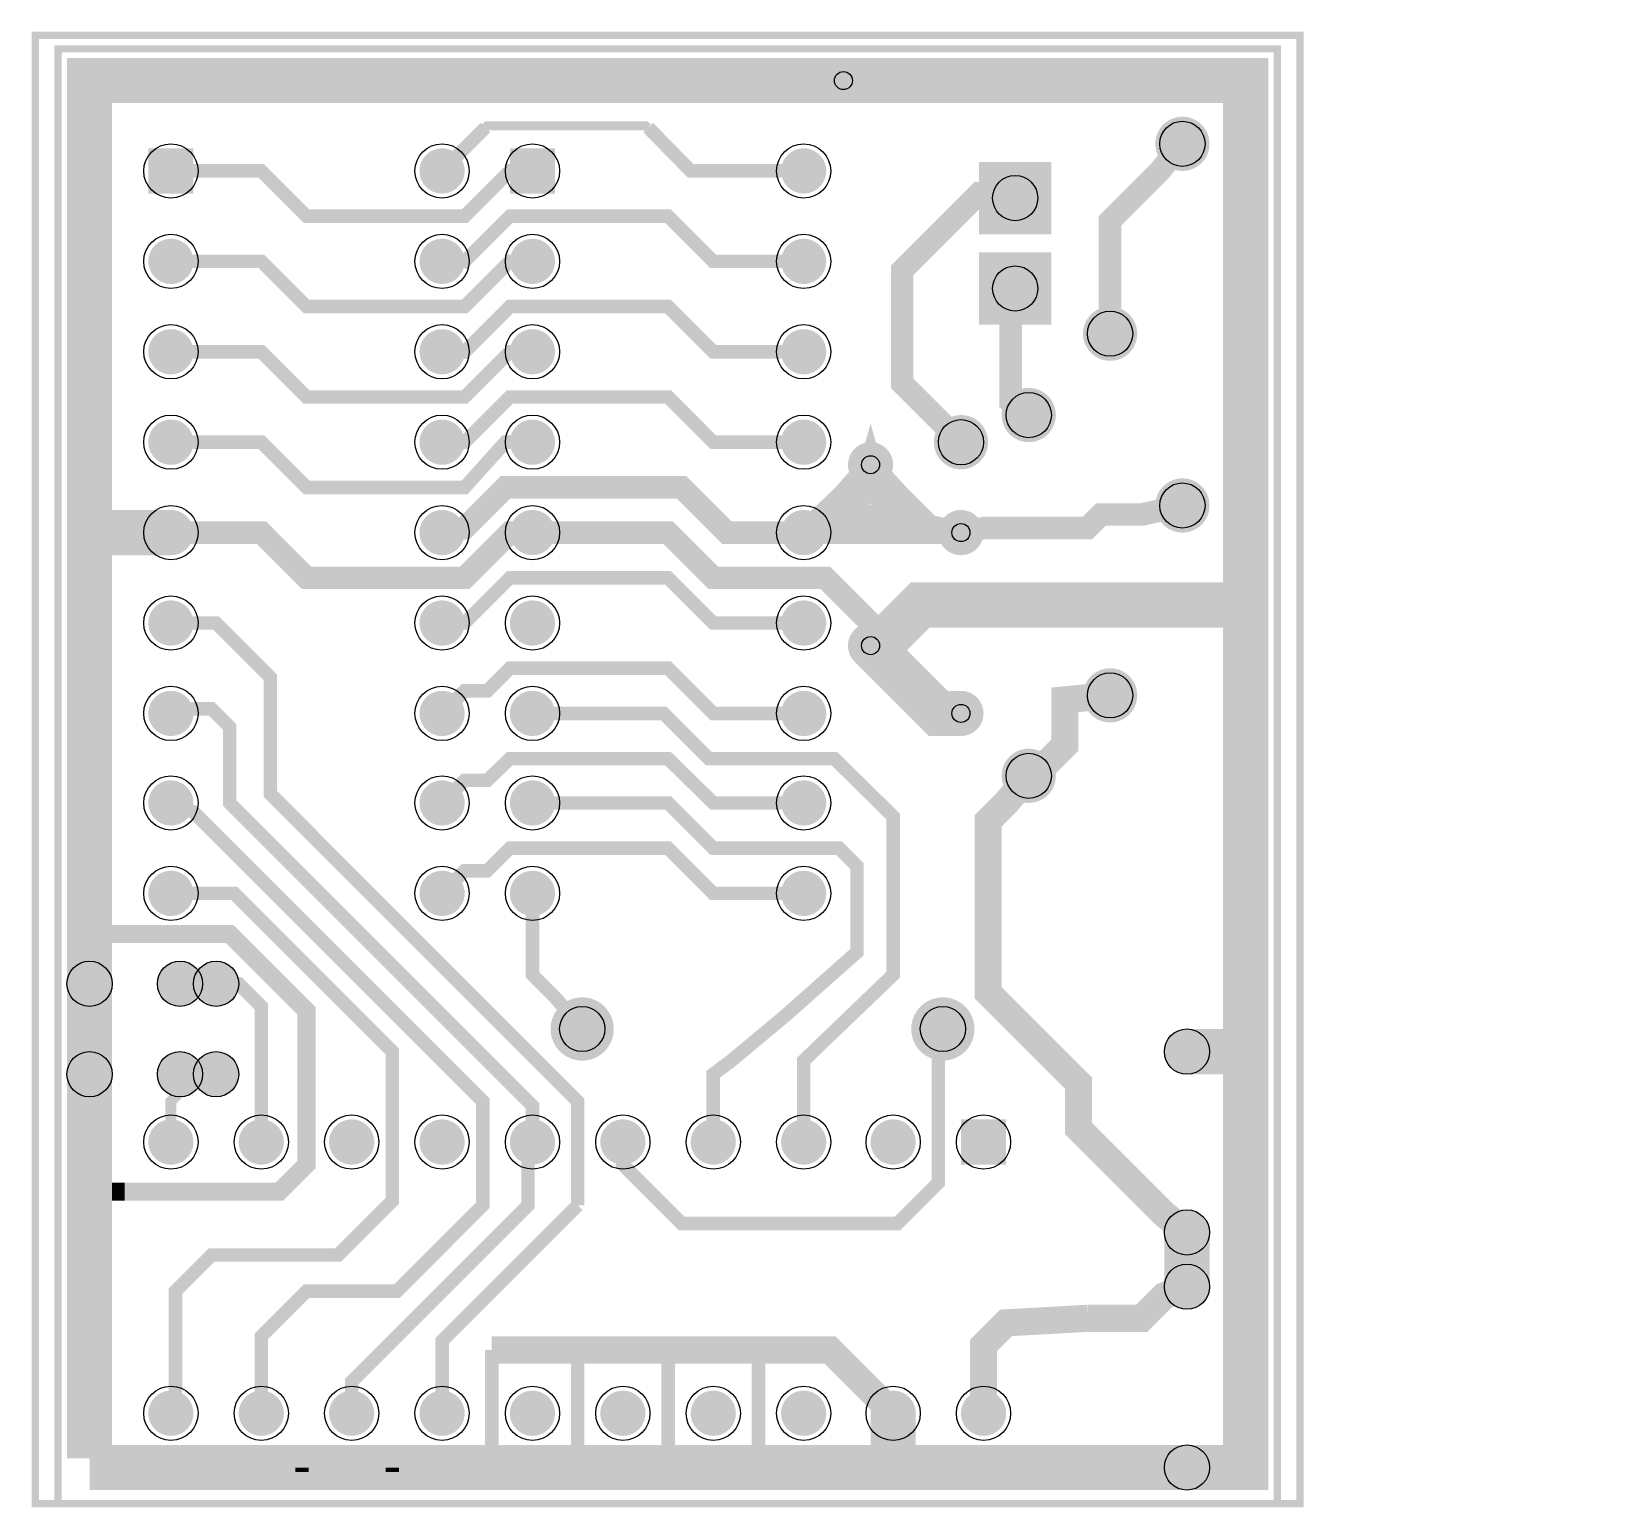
# Model space of a CAD drawing. Extents: x -0.88 to 0.88, y -0.81 to 0.82.
import ezdxf

# ---------------------------------------------------------------- set-up
doc = ezdxf.new("R2010")
doc.units = 0
doc.layers.get('0').update_dxf_attribs({"linetype": 'CONTINUOUS'})

# ---------------------------------------------------------------- blocks, each defined once
blk = doc.blocks.new('RPAD')
blk.add_trace([(-0.5, -0.5), (-0.5, 0.5), (0.5, -0.5), (0.5, 0.5)])
blk = doc.blocks.new('EPAD')
at = {"const_width": 0.5}
blk.add_lwpolyline([(-0.25, 0, 1), (0.25, 0, 1)], format="xyb", close=True, dxfattribs=at)

msp = doc.modelspace()

# ---------------------------------------------------------------- linework, layer by layer
for points, const_width in [([(-0.873, -0.807), (0.526, -0.807), (0.526, 0.817), (-0.873, 0.817), (-0.873, -0.807)], 0.008), ([(-0.848, -0.807), (0.501, -0.807), (0.501, 0.802), (-0.848, 0.802), (-0.848, -0.807)], 0.008), ([(0.021, 0.767), (-0.813, 0.767), (-0.813, 0.267)], 0.05), ([(0.061, 0.767), (0.056, 0.767), (0.051, 0.767), (0.021, 0.767)], 0.05), ([(0.051, 0.767), (0.051, 0.767)], 0.05), ([(0.151, 0.767), (0.061, 0.767)], 0.05), ([(0.151, 0.767), (0.151, 0.767)], 0.05), ([(0.151, 0.767), (0.191, 0.767), (0.376, 0.767)], 0.05), ([(0.376, 0.767), (0.391, 0.767)], 0.05), ([(0.391, 0.767), (0.401, 0.767), (0.466, 0.767), (0.466, 0.692)], 0.05), ([(-0.375, 0.715), (-0.423, 0.667)], 0.015), ([(-0.195, 0.715), (-0.198, 0.717), (-0.373, 0.717), (-0.375, 0.715)], 0.01), ([(-0.023, 0.667), (-0.148, 0.667), (-0.195, 0.715)], 0.015), ([(0.396, 0.697), (0.371, 0.667), (0.316, 0.612), (0.316, 0.487)], 0.025), ([(0.466, 0.692), (0.466, 0.587)], 0.05), ([(-0.723, 0.667), (-0.623, 0.667), (-0.573, 0.617), (-0.398, 0.617), (-0.348, 0.667), (-0.323, 0.667)], 0.015), ([(0.151, 0.367), (0.086, 0.432), (0.086, 0.557), (0.171, 0.642), (0.211, 0.637)], 0.025), ([(0.851, 0.617), (0.851, 0.617)], 0.05), ([(-0.423, 0.567), (-0.418, 0.572), (-0.398, 0.567), (-0.348, 0.617), (-0.173, 0.617), (-0.123, 0.567), (-0.023, 0.567)], 0.015), ([(0.466, 0.587), (0.466, 0.352), (0.466, 0.222)], 0.05), ([(-0.323, 0.567), (-0.348, 0.567), (-0.398, 0.517), (-0.573, 0.517), (-0.623, 0.567), (-0.723, 0.567)], 0.015), ([(0.211, 0.537), (0.206, 0.497), (0.206, 0.412), (0.226, 0.397)], 0.025), ([(-0.423, 0.467), (-0.398, 0.467), (-0.348, 0.517), (-0.173, 0.517), (-0.123, 0.467), (-0.023, 0.467)], 0.015), ([(-0.323, 0.467), (-0.348, 0.467), (-0.398, 0.417), (-0.573, 0.417), (-0.623, 0.467), (-0.723, 0.467)], 0.015), ([(-0.423, 0.367), (-0.398, 0.367), (-0.348, 0.417), (-0.173, 0.417), (-0.123, 0.367), (-0.023, 0.367)], 0.015), ([(0.011, 0.277), (0.041, 0.307), (0.051, 0.342), (0.061, 0.307), (0.096, 0.272)], 0.025), ([(-0.323, 0.367), (-0.353, 0.367), (-0.398, 0.317), (-0.573, 0.317), (-0.623, 0.367), (-0.723, 0.367)], 0.015), ([(0.051, 0.342), (0.02, 0.307), (0.001, 0.289), (-0.023, 0.267)], 0.025), ([(0.051, 0.342), (0.083, 0.307), (0.116, 0.274), (0.151, 0.267)], 0.025), ([(0.051, 0.342), (0.051, 0.282), (0.051, 0.267)], 0.025), ([(-0.423, 0.267), (-0.398, 0.272), (-0.353, 0.317), (-0.158, 0.317), (-0.108, 0.267), (-0.023, 0.267), (0.001, 0.267), (0.051, 0.267), (0.151, 0.267)], 0.025), ([(0.151, 0.267), (0.176, 0.272), (0.291, 0.272), (0.306, 0.287), (0.351, 0.287), (0.396, 0.297)], 0.025), ([(-0.723, 0.267), (-0.813, 0.267)], 0.05), ([(-0.813, -0.232), (-0.813, 0.267)], 0.05), ([(0.021, 0.282), (0.051, 0.282), (0.084, 0.282)], 0.025), ([(-0.323, 0.267), (-0.348, 0.267), (-0.398, 0.217), (-0.573, 0.217), (-0.623, 0.267), (-0.723, 0.267)], 0.025), ([(-0.323, 0.267), (-0.173, 0.267), (-0.123, 0.217), (0.001, 0.217), (0.051, 0.167), (0.051, 0.142)], 0.025), ([(0.466, 0.222), (0.466, 0.217)], 0.05), ([(0.466, 0.217), (0.466, 0.192), (0.466, 0.127)], 0.05), ([(0.466, 0.222), (0.471, 0.222)], 0.025), ([(-0.423, 0.167), (-0.398, 0.167), (-0.348, 0.217), (-0.173, 0.217), (-0.123, 0.167), (-0.023, 0.167)], 0.015), ([(0.461, 0.187), (0.106, 0.187), (0.076, 0.157), (0.051, 0.142)], 0.05), ([(-0.723, 0.167), (-0.673, 0.167), (-0.613, 0.107), (-0.613, -0.022), (-0.273, -0.362), (-0.273, -0.477)], 0.015), ([(0.051, 0.142), (0.126, 0.067), (0.151, 0.067)], 0.05), ([(0.466, 0.127), (0.471, 0.127)], 0.05), ([(0.466, 0.127), (0.466, -0.187)], 0.05), ([(-0.423, 0.067), (-0.398, 0.092), (-0.373, 0.092), (-0.348, 0.117), (-0.173, 0.117), (-0.123, 0.067), (-0.023, 0.067)], 0.015), ([(0.316, 0.087), (0.266, 0.082), (0.266, 0.032), (0.236, 0.002), (0.226, -0.002)], 0.03), ([(-0.723, 0.067), (-0.698, 0.072), (-0.678, 0.072), (-0.658, 0.052), (-0.658, -0.032), (-0.323, -0.367), (-0.323, -0.407)], 0.015), ([(-0.323, 0.067), (-0.178, 0.067), (-0.128, 0.017), (0.011, 0.017), (0.076, -0.047), (0.076, -0.222), (-0.023, -0.317), (-0.023, -0.407)], 0.015), ([(-0.423, -0.032), (-0.398, -0.007), (-0.373, -0.007), (-0.348, 0.017), (-0.173, 0.017), (-0.123, -0.032), (-0.023, -0.032)], 0.015), ([(0.226, -0.002), (0.201, -0.032), (0.181, -0.052), (0.181, -0.242), (0.281, -0.342), (0.281, -0.392), (0.376, -0.487), (0.401, -0.507)], 0.03), ([(0.226, -0.002), (0.226, -0.002)], 0.025), ([(-0.723, -0.032), (-0.708, -0.037), (-0.698, -0.042), (-0.378, -0.362), (-0.378, -0.477), (-0.473, -0.572), (-0.573, -0.572), (-0.623, -0.622), (-0.623, -0.707)], 0.015), ([(-0.323, -0.032), (-0.173, -0.032), (-0.123, -0.082), (0.016, -0.082), (0.036, -0.102), (0.036, -0.197), (-0.043, -0.267), (-0.103, -0.317), (-0.123, -0.332), (-0.123, -0.407)], 0.015), ([(-0.423, -0.132), (-0.398, -0.107), (-0.373, -0.107), (-0.348, -0.082), (-0.173, -0.082), (-0.123, -0.132), (-0.023, -0.132)], 0.015), ([(-0.723, -0.132), (-0.653, -0.132), (-0.478, -0.307), (-0.478, -0.472), (-0.538, -0.532), (-0.678, -0.532), (-0.718, -0.572), (-0.718, -0.682), (-0.723, -0.707)], 0.015), ([(-0.323, -0.132), (-0.323, -0.222), (-0.298, -0.247), (-0.268, -0.282)], 0.015), ([(-0.774, -0.462), (-0.603, -0.462), (-0.573, -0.432), (-0.573, -0.262), (-0.658, -0.177), (-0.808, -0.177)], 0.02), ([(0.466, -0.187), (0.466, -0.296)], 0.05), ([(-0.813, -0.232), (-0.813, -0.332)], 0.05), ([(-0.713, -0.232), (-0.673, -0.232)], 0.02), ([(-0.623, -0.407), (-0.623, -0.257), (-0.648, -0.232), (-0.673, -0.232)], 0.015), ([(0.131, -0.282), (0.126, -0.317), (0.126, -0.452), (0.081, -0.497), (-0.158, -0.497), (-0.223, -0.432), (-0.223, -0.407)], 0.015), ([(0.466, -0.296), (0.466, -0.307)], 0.05), ([(0.401, -0.307), (0.466, -0.307)], 0.05), ([(0.466, -0.307), (0.466, -0.767), (0.401, -0.767)], 0.05), ([(-0.813, -0.332), (-0.813, -0.462), (-0.813, -0.757)], 0.05), ([(-0.723, -0.407), (-0.723, -0.362), (-0.713, -0.352), (-0.713, -0.332)], 0.012), ([(-0.713, -0.332), (-0.673, -0.332)], 0.02), ([(-0.323, -0.407), (-0.328, -0.432), (-0.328, -0.477), (-0.523, -0.672), (-0.523, -0.707)], 0.015), ([(-0.788, -0.462), (-0.808, -0.462), (-0.813, -0.462)], 0.02), ([(-0.788, -0.462), (-0.774, -0.462)], 0.02), ([(-0.273, -0.477), (-0.285, -0.489), (-0.423, -0.627), (-0.423, -0.707)], 0.015), ([(0.401, -0.507), (0.401, -0.567)], 0.05), ([(0.291, -0.602), (0.351, -0.602), (0.376, -0.577), (0.401, -0.567)], 0.03), ([(0.291, -0.602), (0.201, -0.607), (0.176, -0.632), (0.176, -0.707)], 0.03), ([(-0.273, -0.637), (-0.368, -0.637)], 0.03), ([(-0.368, -0.762), (-0.368, -0.637)], 0.015), ([(-0.173, -0.637), (-0.273, -0.637)], 0.03), ([(-0.273, -0.762), (-0.273, -0.637)], 0.015), ([(0.076, -0.707), (0.006, -0.637), (-0.073, -0.637), (-0.173, -0.637)], 0.03), ([(-0.173, -0.762), (-0.173, -0.637)], 0.015), ([(-0.073, -0.767), (-0.073, -0.637)], 0.015), ([(0.076, -0.707), (0.076, -0.762), (0.076, -0.767)], 0.05), ([(-0.578, -0.767), (-0.678, -0.767), (-0.813, -0.767)], 0.05), ([(-0.453, -0.767), (-0.478, -0.767), (-0.578, -0.767)], 0.05), ([(0.076, -0.767), (-0.073, -0.767), (-0.453, -0.767)], 0.05), ([(0.291, -0.767), (0.076, -0.767)], 0.05), ([(0.401, -0.767), (0.291, -0.767)], 0.05), ([(-0.578, -0.772), (-0.578, -0.767)], 0.015), ([(-0.478, -0.772), (-0.478, -0.767)], 0.015)]:
    msp.add_lwpolyline(points, dxfattribs=dict(const_width=const_width))
for centre, radius in [((0.021, 0.767), 0.01), ((0.396, 0.697), 0.025), ((-0.723, 0.667), 0.03), ((-0.423, 0.667), 0.03), ((-0.323, 0.667), 0.03), ((-0.023, 0.667), 0.03), ((0.211, 0.637), 0.025), ((-0.723, 0.567), 0.03), ((-0.423, 0.567), 0.03), ((-0.323, 0.567), 0.03), ((-0.023, 0.567), 0.03), ((0.211, 0.537), 0.025), ((0.316, 0.487), 0.025), ((-0.723, 0.467), 0.03), ((-0.423, 0.467), 0.03), ((-0.323, 0.467), 0.03), ((-0.023, 0.467), 0.03), ((0.226, 0.397), 0.025), ((-0.723, 0.367), 0.03), ((-0.423, 0.367), 0.03), ((-0.323, 0.367), 0.03), ((-0.023, 0.367), 0.03), ((0.151, 0.367), 0.025), ((0.051, 0.342), 0.01), ((0.396, 0.297), 0.025), ((-0.723, 0.267), 0.03), ((-0.423, 0.267), 0.03), ((-0.323, 0.267), 0.03), ((-0.023, 0.267), 0.03), ((0.151, 0.267), 0.01), ((-0.723, 0.167), 0.03), ((-0.423, 0.167), 0.03), ((-0.323, 0.167), 0.03), ((-0.023, 0.167), 0.03), ((0.051, 0.142), 0.01), ((0.316, 0.087), 0.025), ((-0.723, 0.067), 0.03), ((-0.423, 0.067), 0.03), ((-0.323, 0.067), 0.03), ((-0.023, 0.067), 0.03), ((0.151, 0.067), 0.01), ((0.226, -0.002), 0.025), ((-0.723, -0.032), 0.03), ((-0.423, -0.032), 0.03), ((-0.323, -0.032), 0.03), ((-0.023, -0.032), 0.03), ((-0.723, -0.132), 0.03), ((-0.423, -0.132), 0.03), ((-0.323, -0.132), 0.03), ((-0.023, -0.132), 0.03), ((-0.813, -0.232), 0.025), ((-0.713, -0.232), 0.025), ((-0.673, -0.232), 0.025), ((-0.268, -0.282), 0.025), ((0.131, -0.282), 0.025), ((0.401, -0.307), 0.025), ((-0.813, -0.332), 0.025), ((-0.713, -0.332), 0.025), ((-0.673, -0.332), 0.025), ((-0.723, -0.407), 0.03), ((-0.623, -0.407), 0.03), ((-0.523, -0.407), 0.03), ((-0.423, -0.407), 0.03), ((-0.323, -0.407), 0.03), ((-0.223, -0.407), 0.03), ((-0.123, -0.407), 0.03), ((-0.023, -0.407), 0.03), ((0.076, -0.407), 0.03), ((0.176, -0.407), 0.03), ((0.401, -0.507), 0.025), ((0.401, -0.567), 0.025), ((-0.723, -0.707), 0.03), ((-0.623, -0.707), 0.03), ((-0.523, -0.707), 0.03), ((-0.423, -0.707), 0.03), ((-0.323, -0.707), 0.03), ((-0.223, -0.707), 0.03), ((-0.123, -0.707), 0.03), ((-0.023, -0.707), 0.03), ((0.076, -0.707), 0.03), ((0.176, -0.707), 0.03), ((0.401, -0.767), 0.025)]:
    msp.add_circle(centre, radius)

# ---------------------------------------------------------------- block references
for p, xscale, yscale in [((0.021, 0.767), 0.05, 0.05), ((0.396, 0.697), 0.06, 0.06), ((-0.423, 0.667), 0.05, 0.05), ((-0.023, 0.667), 0.05, 0.05), ((-0.723, 0.567), 0.05, 0.05), ((-0.423, 0.567), 0.05, 0.05), ((-0.323, 0.567), 0.05, 0.05), ((-0.023, 0.567), 0.05, 0.05), ((0.316, 0.487), 0.06, 0.06), ((-0.723, 0.467), 0.05, 0.05), ((-0.423, 0.467), 0.05, 0.05), ((-0.323, 0.467), 0.05, 0.05), ((-0.023, 0.467), 0.05, 0.05), ((0.226, 0.397), 0.06, 0.06), ((-0.723, 0.367), 0.05, 0.05), ((-0.423, 0.367), 0.05, 0.05), ((-0.323, 0.367), 0.05, 0.05), ((-0.023, 0.367), 0.05, 0.05), ((0.151, 0.367), 0.06, 0.06), ((0.051, 0.342), 0.05, 0.05), ((0.396, 0.297), 0.06, 0.06), ((-0.723, 0.267), 0.05, 0.05), ((-0.423, 0.267), 0.05, 0.05), ((-0.323, 0.267), 0.05, 0.05), ((-0.023, 0.267), 0.05, 0.05), ((0.151, 0.267), 0.05, 0.05), ((-0.723, 0.167), 0.05, 0.05), ((-0.423, 0.167), 0.05, 0.05), ((-0.323, 0.167), 0.05, 0.05), ((-0.023, 0.167), 0.05, 0.05), ((0.051, 0.142), 0.05, 0.05), ((0.316, 0.087), 0.06, 0.06), ((-0.723, 0.067), 0.05, 0.05), ((-0.423, 0.067), 0.05, 0.05), ((-0.323, 0.067), 0.05, 0.05), ((-0.023, 0.067), 0.05, 0.05), ((0.151, 0.067), 0.05, 0.05), ((0.226, -0.002), 0.06, 0.06), ((-0.723, -0.032), 0.05, 0.05), ((-0.423, -0.032), 0.05, 0.05), ((-0.323, -0.032), 0.05, 0.05), ((-0.023, -0.032), 0.05, 0.05), ((-0.723, -0.132), 0.05, 0.05), ((-0.423, -0.132), 0.05, 0.05), ((-0.323, -0.132), 0.05, 0.05), ((-0.023, -0.132), 0.05, 0.05), ((-0.813, -0.232), 0.05, 0.05), ((-0.713, -0.232), 0.05, 0.05), ((-0.673, -0.232), 0.05, 0.05), ((-0.268, -0.282), 0.07, 0.07), ((0.131, -0.282), 0.07, 0.07), ((0.401, -0.307), 0.05, 0.05), ((-0.813, -0.332), 0.05, 0.05), ((-0.713, -0.332), 0.05, 0.05), ((-0.673, -0.332), 0.05, 0.05), ((-0.723, -0.407), 0.05, 0.05), ((-0.623, -0.407), 0.05, 0.05), ((-0.523, -0.407), 0.05, 0.05), ((-0.423, -0.407), 0.05, 0.05), ((-0.323, -0.407), 0.05, 0.05), ((-0.223, -0.407), 0.05, 0.05), ((-0.123, -0.407), 0.05, 0.05), ((-0.023, -0.407), 0.05, 0.05), ((0.076, -0.407), 0.05, 0.05), ((0.401, -0.507), 0.05, 0.05), ((0.401, -0.567), 0.05, 0.05), ((-0.723, -0.707), 0.05, 0.05), ((-0.623, -0.707), 0.05, 0.05), ((-0.523, -0.707), 0.05, 0.05), ((-0.423, -0.707), 0.05, 0.05), ((-0.323, -0.707), 0.05, 0.05), ((-0.223, -0.707), 0.05, 0.05), ((-0.123, -0.707), 0.05, 0.05), ((-0.023, -0.707), 0.05, 0.05), ((0.076, -0.707), 0.05, 0.05), ((0.176, -0.707), 0.05, 0.05), ((0.401, -0.767), 0.05, 0.05)]:
    msp.add_blockref('EPAD', p, dxfattribs=dict(xscale=xscale, yscale=yscale))
for p, xscale, yscale, rotation in [((-0.723, 0.667), 0.05, 0.05, -90), ((-0.323, 0.667), 0.05, 0.05, -90), ((0.211, 0.637), 0.08, 0.08, -90), ((0.211, 0.537), 0.08, 0.08, -90), ((0.176, -0.407), 0.05, 0.05, -180)]:
    msp.add_blockref('RPAD', p, dxfattribs=dict(xscale=xscale, yscale=yscale, rotation=rotation))

doc.saveas('drawing.dxf')
